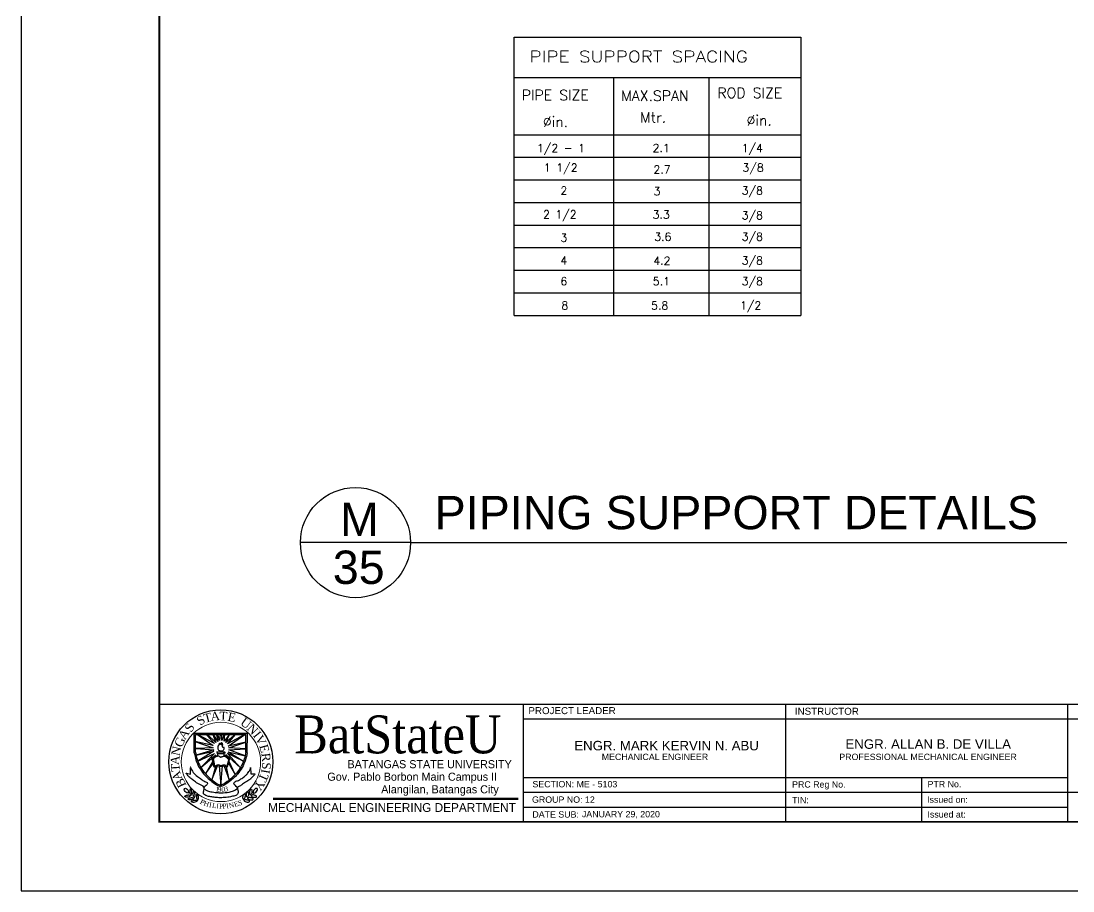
# Model space of a CAD drawing. Header units: millimetres. Extents: x 0 to 529, y -2 to 262.
# Drawn here: x 326.95 to 372.74, y -1.95 to 35.92 of the extents above; entities that cross this region are included whole.
import ezdxf
from ezdxf.enums import TextEntityAlignment as Align

# ---------------------------------------------------------------- set-up
doc = ezdxf.new("R2010")
doc.units = ezdxf.units.MM
for name, color, linetype in [('1', 7, 'Continuous'), ('template', 7, 'Continuous'), ('text', 7, 'Continuous')]:
    doc.layers.add(name, color=color, linetype=linetype)
doc.styles.add('arial', font='arial.ttf')
doc.styles.add('CGOTHIC', font='GOTHIC.TTF')
doc.styles.add('GARAMOND', font='GARA.TTF')
doc.styles.add('ROMANC', font='romans.shx', dxfattribs={"width": 0.65, "height": 200})
doc.styles.get("Standard").update_dxf_attribs({"font": 'arial.ttf'})

msp = doc.modelspace()

# ---------------------------------------------------------------- linework, layer by layer
for q in [(339.114, 13.216), (372.471, 13.216)]:
    msp.add_line((343.91, 13.216), q)
msp.add_circle((341.512, 13.216), 2.398)
at = {"layer": '1'}
for p, q in [((348.416, 23.109), (348.416, 35.215)), ((348.416, 35.215), (360.901, 35.215)), ((360.901, 35.215), (360.901, 23.109)), ((348.416, 33.459), (360.901, 33.459)), ((352.748, 33.459), (352.748, 23.109)), ((356.897, 33.459), (356.897, 23.109)), ((348.416, 30.971), (360.901, 30.971))]:
    msp.add_line(p, q, dxfattribs=at)
at = {"layer": 'template'}
for p, q in [((326.954, 68.45), (326.954, -1.946)), ((332.971, 6.183), (423.222, 6.183)), ((348.817, 6.184), (348.817, 1.063)), ((348.817, 6.183), (348.817, 1.063)), ((360.227, 6.184), (360.227, 1.063)), ((360.227, 6.183), (360.227, 1.063)), ((372.517, 1.063), (372.517, 6.183)), ((348.817, 5.543), (405.388, 5.543)), ((334.497, 4.927), (336.809, 4.923)), ((334.497, 4.06), (334.497, 4.927)), ((334.546, 4.864), (336.744, 4.864)), ((334.546, 4.095), (334.546, 4.864)), ((335.376, 4.467), (334.638, 4.864)), ((334.638, 4.864), (335.322, 4.391)), ((335.078, 4.864), (335.045, 4.83)), ((335.045, 4.83), (335.376, 4.467)), ((335.436, 4.521), (335.078, 4.864)), ((335.328, 4.864), (335.3, 4.864)), ((335.3, 4.864), (335.436, 4.521)), ((335.518, 4.559), (335.328, 4.864)), ((335.518, 4.864), (335.46, 4.846)), ((335.46, 4.846), (335.518, 4.559)), ((335.599, 4.603), (335.518, 4.864)), ((335.621, 4.864), (335.599, 4.603)), ((335.697, 4.864), (335.621, 4.864)), ((335.794, 4.864), (335.697, 4.608)), ((335.697, 4.608), (335.697, 4.864)), ((336.033, 4.864), (335.794, 4.57)), ((335.794, 4.57), (335.832, 4.864)), ((335.832, 4.864), (335.794, 4.864)), ((336.283, 4.864), (335.876, 4.516)), ((335.876, 4.516), (336.033, 4.864)), ((336.695, 4.864), (335.935, 4.462)), ((335.935, 4.462), (336.283, 4.864)), ((335.973, 4.359), (336.695, 4.864)), ((336.744, 4.088), (336.744, 4.864)), ((336.793, 4.06), (336.809, 4.923)), ((335.322, 4.391), (334.524, 4.565)), ((334.524, 4.565), (335.322, 4.288)), ((335.322, 4.288), (334.573, 4.256)), ((334.573, 4.256), (335.344, 4.201)), ((335.344, 4.201), (334.573, 3.967)), ((334.573, 3.967), (335.349, 4.136)), ((335.349, 4.136), (334.647, 3.705)), ((336.744, 4.527), (335.973, 4.359)), ((335.995, 4.277), (336.744, 4.527)), ((336.744, 4.245), (335.995, 4.277)), ((336.006, 4.201), (336.744, 4.245)), ((336.711, 3.935), (336.006, 4.201)), ((334.647, 3.705), (335.376, 4.039)), ((335.376, 4.039), (334.78, 3.429)), ((334.78, 3.429), (335.431, 3.974)), ((335.295, 3.67), (334.983, 3.154)), ((335.261, 3.832), (335.338, 3.476)), ((335.321, 3.824), (335.379, 3.494)), ((335.507, 4.046), (335.507, 3.945)), ((335.786, 4.034), (335.786, 3.933)), ((336.503, 3.417), (335.87, 3.99)), ((335.997, 3.795), (335.915, 3.488)), ((336.641, 3.699), (335.935, 4.039)), ((335.935, 4.039), (336.503, 3.417)), ((335.947, 3.47), (336.042, 3.834)), ((335.973, 4.104), (336.641, 3.699)), ((335.973, 4.104), (336.711, 3.935)), ((336.282, 3.127), (336.011, 3.692)), ((334.334, 3.144), (334.324, 3.419)), ((334.983, 3.154), (335.306, 3.588)), ((335.265, 2.891), (335.512, 3.507)), ((335.42, 3.453), (335.265, 2.891)), ((335.577, 3.491), (335.645, 2.653)), ((335.645, 2.653), (335.729, 3.496)), ((335.8, 3.491), (336.018, 2.885)), ((336.018, 2.885), (335.897, 3.458)), ((335.979, 3.621), (336.282, 3.127)), ((336.942, 3.422), (336.953, 3.151)), ((334.15, 3.182), (334.334, 3.144)), ((336.953, 3.151), (337.134, 3.157)), ((348.817, 2.993), (372.517, 2.993)), ((366.151, 2.993), (366.151, 1.063)), ((348.817, 2.35), (384.294, 2.35)), ((348.817, 1.706), (359.151, 1.706)), ((348.817, 1.706), (372.517, 1.706)), ((360.227, 1.706), (370.561, 1.706)), ((326.954, -1.946), (426.23, -1.946))]:
    msp.add_line(p, q, dxfattribs=at)
at = {"layer": 'template', "linetype": 'Continuous', "ltscale": 0.5}
msp.add_line((360.227, 6.183), (360.227, 1.063), dxfattribs=at)
at = {"layer": 'template', "linetype": 'Continuous', "lineweight": 50}
msp.add_line((337.935, 2.071), (348.596, 2.071), dxfattribs=at)
at = {"layer": 'template', "linetype": 'Continuous', "const_width": 0.0853}
msp.add_lwpolyline([(332.971, 1.063), (423.222, 1.063), (423.222, 65.442), (332.971, 65.442)], close=True, dxfattribs=at)
at = {"layer": 'template'}
msp.add_circle((335.649, 3.677), 2.263, dxfattribs=at)
at = {"layer": 'template', "lineweight": 20}
for centre, radius in [((335.649, 3.677), 2.263), ((335.657, 3.671), 1.728)]:
    msp.add_circle(centre, radius, dxfattribs=at)
at = {"layer": 'template'}
for points, end_tangent in [([(335.493, 4.116), (335.581, 4.111), (335.672, 4.107), (335.734, 4.109), (335.788, 4.115), (335.818, 4.112), (335.819, 4.083), (335.819, 4.059), (335.808, 4.038), (335.783, 4.034), (335.732, 4.029), (335.645, 4.029), (335.54, 4.027), (335.514, 4.043), (335.484, 4.062), (335.492, 4.117), (335.492, 4.123)], (-1, 0)), ([(335.321, 3.824), (335.396, 3.865), (335.449, 3.911), (335.501, 3.925), (335.553, 3.931), (335.605, 3.911), (335.625, 3.885), (335.646, 3.87), (335.675, 3.896), (335.741, 3.911), (335.805, 3.923), (335.875, 3.891), (335.921, 3.844), (335.979, 3.824), (335.997, 3.833), (335.997, 3.795)], (0, -1))]:
    msp.add_spline(points, degree=3, dxfattribs=dict(at, end_tangent=end_tangent))
at = {"layer": 'template', "start_tangent": (-1, 0)}
msp.add_spline([(335.639, 4.136), (335.57, 4.173), (335.534, 4.229), (335.534, 4.292), (335.534, 4.34), (335.548, 4.365), (335.563, 4.413), (335.584, 4.408), (335.592, 4.456), (335.606, 4.492), (335.625, 4.466), (335.663, 4.432), (335.691, 4.432), (335.689, 4.471), (335.676, 4.505), (335.678, 4.517), (335.713, 4.487), (335.713, 4.46), (335.719, 4.433), (335.719, 4.405), (335.708, 4.36), (335.735, 4.319), (335.767, 4.321), (335.788, 4.268), (335.782, 4.224), (335.75, 4.166), (335.72, 4.14), (335.683, 4.133), (335.637, 4.133), (335.64, 4.133)], degree=3, dxfattribs=at)
at = {"layer": 'template'}
for points in [[(334.497, 4.06), (334.568, 3.76), (334.714, 3.424), (334.915, 3.142), (335.317, 2.778), (335.588, 2.621), (335.642, 2.605)], [(334.546, 4.095), (334.617, 3.795), (334.763, 3.458), (334.964, 3.176), (335.366, 2.813), (335.637, 2.656), (335.691, 2.64)], [(335.261, 3.832), (335.26, 3.87), (335.317, 3.878), (335.379, 3.902), (335.454, 3.94), (335.507, 3.945), (335.507, 3.969)], [(336.744, 4.095), (336.674, 3.795), (336.527, 3.458), (336.326, 3.176), (335.925, 2.813), (335.654, 2.656), (335.599, 2.64)], [(336.793, 4.06), (336.723, 3.76), (336.576, 3.424), (336.375, 3.142), (335.974, 2.778), (335.703, 2.621), (335.648, 2.605)], [(336.041, 3.83), (336.029, 3.873), (335.968, 3.859), (335.933, 3.876), (335.907, 3.908), (335.869, 3.931), (335.837, 3.954), (335.786, 3.954)], [(335.338, 3.476), (335.388, 3.441), (335.44, 3.453), (335.475, 3.49), (335.512, 3.507), (335.565, 3.507), (335.605, 3.499), (335.646, 3.478), (335.712, 3.493), (335.753, 3.504), (335.8, 3.491), (335.897, 3.458), (335.947, 3.47)], [(335.379, 3.494), (335.434, 3.494), (335.443, 3.517), (335.48, 3.537), (335.544, 3.552), (335.605, 3.523), (335.643, 3.517), (335.692, 3.52), (335.73, 3.537), (335.785, 3.543), (335.82, 3.54), (335.852, 3.517), (335.869, 3.502), (335.915, 3.488)], [(334.232, 2.313), (334.123, 2.352), (334.073, 2.43), (334.066, 2.506), (334.076, 2.519), (334.143, 2.513), (334.209, 2.453), (334.235, 2.394), (334.243, 2.339), (334.243, 2.311), (334.237, 2.311), (334.222, 2.326), (334.221, 2.326)], [(334.365, 2.238), (334.392, 2.31), (334.386, 2.4), (334.368, 2.452), (334.33, 2.486), (334.313, 2.482), (334.3, 2.434), (334.296, 2.39), (334.303, 2.338), (334.303, 2.317), (334.324, 2.283), (334.365, 2.242), (334.372, 2.242)], [(334.503, 2.12), (334.531, 2.192), (334.524, 2.281), (334.507, 2.333), (334.469, 2.367), (334.451, 2.364), (334.438, 2.316), (334.434, 2.271), (334.441, 2.219), (334.441, 2.199), (334.462, 2.164), (334.503, 2.123), (334.51, 2.123)], [(336.788, 2.13), (336.763, 2.203), (336.774, 2.292), (336.793, 2.343), (336.832, 2.376), (336.85, 2.372), (336.861, 2.323), (336.863, 2.278), (336.854, 2.227), (336.853, 2.206), (336.831, 2.173), (336.788, 2.133), (336.781, 2.133)], [(336.931, 2.242), (336.906, 2.316), (336.917, 2.405), (336.936, 2.456), (336.975, 2.489), (336.993, 2.484), (337.004, 2.436), (337.006, 2.391), (336.997, 2.34), (336.996, 2.319), (336.974, 2.285), (336.931, 2.246), (336.924, 2.246)], [(337.067, 2.312), (337.177, 2.346), (337.231, 2.422), (337.241, 2.498), (337.231, 2.511), (337.164, 2.508), (337.095, 2.45), (337.067, 2.393), (337.056, 2.338), (337.055, 2.31), (337.062, 2.31), (337.077, 2.324), (337.079, 2.324)], [(334.338, 2.202), (334.276, 2.155), (334.188, 2.137), (334.134, 2.139), (334.09, 2.165), (334.089, 2.183), (334.131, 2.21), (334.173, 2.225), (334.224, 2.233), (334.244, 2.239), (334.283, 2.229), (334.334, 2.201), (334.336, 2.194)], [(334.476, 2.083), (334.414, 2.036), (334.326, 2.018), (334.272, 2.02), (334.228, 2.047), (334.227, 2.064), (334.269, 2.091), (334.311, 2.107), (334.363, 2.115), (334.383, 2.12), (334.421, 2.11), (334.473, 2.082), (334.475, 2.076)], [(334.627, 1.976), (334.565, 1.929), (334.478, 1.911), (334.423, 1.913), (334.38, 1.939), (334.378, 1.957), (334.42, 1.984), (334.462, 2), (334.514, 2.007), (334.534, 2.013), (334.573, 2.003), (334.624, 1.975), (334.626, 1.968)], [(334.654, 2.012), (334.682, 2.085), (334.675, 2.174), (334.658, 2.226), (334.62, 2.26), (334.603, 2.257), (334.589, 2.208), (334.585, 2.164), (334.592, 2.112), (334.592, 2.091), (334.613, 2.057), (334.654, 2.016), (334.661, 2.016)], [(336.632, 2.029), (336.608, 2.102), (336.618, 2.191), (336.638, 2.242), (336.677, 2.275), (336.694, 2.271), (336.706, 2.222), (336.707, 2.177), (336.698, 2.126), (336.697, 2.105), (336.675, 2.072), (336.632, 2.032), (336.625, 2.033)], [(336.658, 1.991), (336.717, 1.942), (336.804, 1.92), (336.859, 1.92), (336.904, 1.945), (336.906, 1.962), (336.865, 1.991), (336.823, 2.008), (336.772, 2.018), (336.753, 2.025), (336.713, 2.016), (336.661, 1.99), (336.659, 1.984)], [(336.813, 2.092), (336.873, 2.043), (336.96, 2.021), (337.014, 2.021), (337.059, 2.045), (337.061, 2.063), (337.02, 2.091), (336.979, 2.109), (336.928, 2.119), (336.908, 2.126), (336.869, 2.117), (336.817, 2.091), (336.814, 2.085)], [(336.956, 2.205), (337.016, 2.156), (337.103, 2.134), (337.157, 2.133), (337.202, 2.158), (337.204, 2.176), (337.163, 2.204), (337.122, 2.222), (337.071, 2.232), (337.051, 2.238), (337.012, 2.23), (336.96, 2.204), (336.957, 2.197)]]:
    msp.add_spline(points, degree=3, dxfattribs=at)
for points, knots in [([(334.34, 3.448), (334.289, 3.448), (334.412, 3.285), (334.47, 3.172), (334.626, 3.033), (334.801, 2.931), (334.914, 2.816), (335.098, 2.786), (335.054, 2.694), (335.007, 2.644), (334.943, 2.605), (334.894, 2.507), (335.049, 2.419), (335.225, 2.369), (335.444, 2.331), (335.623, 2.333), (335.834, 2.329), (336.069, 2.358), (336.263, 2.437), (336.37, 2.5), (336.37, 2.568), (336.313, 2.61), (336.276, 2.661), (336.21, 2.695), (336.23, 2.763), (336.291, 2.836), (336.429, 2.858), (336.572, 2.96), (336.708, 3.053), (336.811, 3.157), (336.874, 3.25), (336.929, 3.32), (336.942, 3.41), (336.942, 3.422)], [0, 0, 0, 0, 0.050157, 0.09733, 0.169415, 0.238469, 0.297382, 0.34519, 0.361609, 0.384753, 0.415402, 0.43521, 0.480082, 0.549086, 0.637593, 0.692397, 0.728181, 0.847546, 0.920378, 0.94488, 0.959291, 0.979722, 1.010309, 1.023969, 1.046254, 1.066064, 1.119081, 1.173808, 1.241086, 1.282544, 1.318293, 1.350594, 1.379885, 1.379885, 1.379885, 1.379885]), ([(334.324, 3.442), (334.328, 3.447), (334.337, 3.451), (334.349, 3.451), (334.351, 3.451)], [3.04846765, 3.04846765, 3.04846765, 3.04846765, 3.05886904, 3.06079098, 3.06079098, 3.06079098, 3.06079098]), ([(337.134, 3.157), (337.138, 3.157), (337.162, 3.153), (337.025, 3.023), (336.94, 2.913), (336.768, 2.817), (336.609, 2.71), (336.493, 2.616), (336.367, 2.575), (336.393, 2.445), (336.424, 2.341), (336.35, 2.214), (336.199, 2.185), (336.001, 2.134), (335.758, 2.115), (335.52, 2.109), (335.309, 2.142), (335.123, 2.162), (334.988, 2.21), (334.915, 2.265), (334.889, 2.314), (334.911, 2.403), (334.929, 2.49), (334.899, 2.642), (334.684, 2.686), (334.52, 2.825), (334.367, 2.943), (334.237, 3.032), (334.192, 3.12), (334.121, 3.187), (334.149, 3.184), (334.178, 3.176)], [1.525096, 1.525096, 1.525096, 1.525096, 1.532073, 1.584612, 1.633558, 1.698069, 1.768711, 1.823631, 1.856154, 1.874433, 1.942755, 1.959564, 2.013837, 2.081716, 2.168665, 2.253261, 2.318126, 2.380396, 2.439479, 2.4572, 2.470092, 2.492272, 2.543518, 2.560297, 2.639259, 2.721631, 2.780104, 2.832648, 2.871086, 2.885372, 2.911145, 2.911145, 2.911145, 2.911145]), ([(335.618, 2.985), (335.63, 2.983), (335.651, 2.98), (335.667, 2.982), (335.678, 2.985)], [0, 0, 0, 0, 0.01145534, 0.02007474, 0.02007474, 0.02007474, 0.02007474]), ([(335.618, 2.965), (335.63, 2.963), (335.651, 2.959), (335.667, 2.961), (335.678, 2.964)], [0, 0, 0, 0, 0.01145534, 0.02007474, 0.02007474, 0.02007474, 0.02007474]), ([(335.624, 2.916), (335.634, 2.918), (335.651, 2.92), (335.664, 2.919), (335.672, 2.917)], [0.00178548, 0.00178548, 0.00178548, 0.00178548, 0.01145534, 0.01823656, 0.01823656, 0.01823656, 0.01823656]), ([(335.626, 2.896), (335.635, 2.897), (335.651, 2.899), (335.663, 2.899), (335.67, 2.897)], [0.00231179, 0.00231179, 0.00231179, 0.00231179, 0.01145534, 0.0176246, 0.0176246, 0.0176246, 0.0176246])]:
    msp.add_open_spline(points, degree=3, knots=knots, dxfattribs=at)
at = {"layer": 'text'}
for p, q in [((348.416, 29.989), (360.901, 29.989)), ((348.416, 29.006), (360.901, 29.006)), ((348.416, 28.023), (360.901, 28.023)), ((348.416, 27.04), (360.901, 27.04)), ((348.416, 26.057), (360.901, 26.057)), ((348.416, 25.075), (360.901, 25.075)), ((348.416, 24.092), (360.901, 24.092)), ((348.416, 23.109), (360.901, 23.109))]:
    msp.add_line(p, q, dxfattribs=at)

# ---------------------------------------------------------------- texts
at = {"attachment_point": 1, "style": 'arial'}
for s, insert, char_height in [('PIPING SUPPORT DETAILS', (344.959, 15.25), 1.45195), ('M', (340.839, 14.955), 1.452), ('35', (340.525, 12.869), 1.4519)]:
    msp.add_mtext_dynamic_manual_height_columns(s, width=43.36072, gutter_width=1, heights=[0], dxfattribs=dict(at, insert=insert, char_height=char_height))
at = {"layer": 'template', "style": 'arial'}
for s, height, p in [('PROJECT LEADER', 0.30409, (349.041, 5.751)), ('INSTRUCTOR', 0.304, (360.64, 5.724)), ('ENGR. MARK KERVIN N. ABU', 0.41257, (351.035, 4.174)), ('ENGR. ALLAN B. DE VILLA', 0.41257, (362.839, 4.242)), ('MECHANICAL ENGINEER', 0.27505, (352.232, 3.753)), ('PROFESSIONAL MECHANICAL ENGINEER', 0.27505, (362.573, 3.753)), ('SECTION: ME - 5103', 0.27505, (349.215, 2.566)), ('PRC Reg No.', 0.27505, (360.518, 2.553)), ('PTR No.', 0.275, (366.413, 2.566)), ('GROUP NO: 12', 0.27505, (349.197, 1.893)), ('TIN:', 0.275, (360.518, 1.87)), ('Issued on:', 0.275, (366.394, 1.893)), ('DATE SUB:', 0.275, (349.212, 1.249)), ('JANUARY 29, 2020', 0.27505, (351.368, 1.261)), ('Issued at:', 0.275, (366.41, 1.249))]:
    msp.add_text(s, height=height, dxfattribs=at).set_placement(p)
at = {"layer": 'template', "width": 1}
for s, height, style, p in [('BatStateU', 1.6503, 'GARAMOND', (343.355, 4.044)), ('BATANGAS STATE UNIVERSITY', 0.35128, 'CGOTHIC', (344.741, 3.397)), ('Gov. Pablo Borbon Main Campus II', 0.35128, 'CGOTHIC', (343.982, 2.852)), ('Alangilan, Batangas City', 0.35128, 'CGOTHIC', (345.19, 2.303))]:
    msp.add_text(s, height=height, dxfattribs=dict(at, style=style)).set_placement(p, align=Align.CENTER)
at = {"layer": 'template', "attachment_point": 1}
for s, insert, char_height, width, rotation in [('{\\fTimes New Roman|b0|i0|c0|p18;S}', (334.544, 5.557), 0.37713, 29.67394, 33.2318), ('{\\fTimes New Roman|b0|i0|c0|p18;T}', (334.86, 5.734), 0.37713, 29.67394, 14.448), ('{\\fTimes New Roman|b0|i0|c0|p18;A}', (335.183, 5.831), 0.37713, 29.67394, 5.7185), ('{\\fTimes New Roman|b0|i0|c0|p18;T}', (335.599, 5.865), 0.37713, 0.3193, 356.815), ('{\\fTimes New Roman|b0|i0|c0|p18;E}', (335.996, 5.837), 0.37713, 29.67394, 348.6904), ('{\\fTimes New Roman|b0|i0|c0|p18;U}', (336.688, 5.628), 0.37713, 29.67394, 323.5013), ('{\\fTimes New Roman|b0|i0|c0|p18;S}', (334.045, 5.142), 0.37713, 29.67394, 56.1104), ('{\\fTimes New Roman|b0|i0|c0|p18;N}', (337.024, 5.371), 0.37713, 29.67394, 314.1356), ('{\\fTimes New Roman|b0|i0|c0|p18;I}', (337.325, 5.057), 0.37713, 29.67394, 308.6454), ('{\\fTimes New Roman|b0|i0|c0|p18;G}', (333.606, 4.428), 0.37713, 29.67394, 65.9347), ('{\\fTimes New Roman|b0|i0|c0|p18;A}', (333.77, 4.815), 0.37713, 29.67394, 56.1104), ('{\\fTimes New Roman|b0|i0|c0|p18;V}', (337.456, 4.888), 0.37713, 29.67394, 298.2002), ('{\\fTimes New Roman|b0|i0|c0|p18;N}', (333.482, 3.99), 0.37713, 29.67394, 77.5616), ('{\\fTimes New Roman|b0|i0|c0|p18;E}', (337.681, 4.476), 0.37713, 29.67394, 285.4787), ('{\\fTimes New Roman|b0|i0|c0|p18;A}', (333.451, 3.556), 0.37713, 29.67394, 85.537), ('{\\fTimes New Roman|b0|i0|c0|p18;R}', (337.789, 4.084), 0.37713, 29.67394, 276.1995), ('{\\fTimes New Roman|b0|i0|c0|p18;T}', (333.502, 3.235), 0.37713, 29.67394, 94.2665), ('{\\fTimes New Roman|b0|i0|c0|p18;A}', (333.636, 2.802), 0.37713, 29.67394, 110.3667), ('{\\fTimes New Roman|b0|i0|c0|p18;I}', (337.794, 3.317), 0.37713, 29.67394, 259.8108), ('{\\fTimes New Roman|b0|i0|c0|p18;S}', (337.836, 3.642), 0.37713, 29.67394, 266.0586), ('{\\fTimes New Roman|b0|i0|c0|p18;B}', (333.818, 2.496), 0.37713, 29.67394, 115.1841), ('{\\fTimes New Roman|b0|i0|c0|p18;Y}', (337.597, 2.721), 0.37713, 29.67394, 237.494), ('{\\fTimes New Roman|b0|i0|c0|p18;T}', (337.747, 3.072), 0.37713, 29.67394, 245.978), ('{\\fTimes New Roman|b0|i0|c0|p18;1}', (335.435, 2.601), 0.21119, 29.67394, 350.6967), ('{\\fTimes New Roman|b0|i0|c0|p18;9}', (335.516, 2.579), 0.21119, 29.67394, 359.8965), ('{\\fTimes New Roman|b0|i0|c0|p18;0}', (335.673, 2.575), 0.21119, 29.67394, 359.8965), ('{\\fTimes New Roman|b0|i0|c0|p18;3}', (335.787, 2.577), 0.21119, 29.67394, 14.5727), ('{\\fTimes New Roman|b0|i0|c0|p18;P}', (334.813, 2.057), 0.21119, 29.67394, 333.245), ('{\\fTimes New Roman|b0|i0|c0|p18;P}', (334.819, 2.057), 0.21119, 29.67394, 333.245), ('{\\fTimes New Roman|b0|i0|c0|p18;H}', (334.945, 1.983), 0.21119, 29.67394, 342.3689), ('{\\fTimes New Roman|b0|i0|c0|p18;I}', (335.16, 1.913), 0.21119, 29.67394, 350.7446), ('{\\fTimes New Roman|b0|i0|c0|p18;L}', (335.291, 1.893), 0.21119, 29.67394, 350.6967), ('{\\fTimes New Roman|b0|i0|c0|p18;I}', (335.467, 1.86), 0.21119, 29.67394, 357.8325), ('{\\fTimes New Roman|b0|i0|c0|p18;P}', (335.573, 1.851), 0.21119, 29.67394, 359.8965), ('{\\fTimes New Roman|b0|i0|c0|p18;P}', (335.706, 1.844), 0.21119, 29.67394, 7.5162), ('{\\fTimes New Roman|b0|i0|c0|p18;I}', (335.867, 1.851), 0.21119, 29.67394, 9.0391), ('{\\fTimes New Roman|b0|i0|c0|p18;N}', (335.976, 1.861), 0.21119, 29.67394, 12.9245), ('{\\fTimes New Roman|b0|i0|c0|p18;E}', (336.199, 1.917), 0.21119, 29.67394, 14.5727), ('{\\fTimes New Roman|b0|i0|c0|p18;S}', (336.378, 1.969), 0.21119, 29.67394, 14.5727)]:
    msp.add_mtext(s, dxfattribs=dict(at, insert=insert, char_height=char_height, width=width, rotation=rotation))
at = {"layer": 'template', "linetype": 'Continuous', "lineweight": 0, "insert": (337.71, 1.878), "char_height": 0.38403, "width": 12.18966, "attachment_point": 1}
msp.add_mtext('{\\fCentury Gothic|b0|i0|c0|p34;\\C7;MECHANICAL ENGINEERING DEPARTMENT}', dxfattribs=at)
at = {"layer": 'text', "style": 'ROMANC', "width": 1.2}
msp.add_text('PIPE SUPPORT SPACING', height=0.49309, dxfattribs=at).set_placement((349.086, 34.125))
at = {"layer": 'text', "style": 'ROMANC'}
for s, height, p in [('ROD SIZE', 0.4483, (357.266, 32.566)), ('PIPE SIZE', 0.4483, (348.749, 32.469)), ('MAX.SPAN', 0.4483, (353.079, 32.443)), ('%%Cin.', 0.4483, (349.672, 31.311)), ('Mtr.', 0.4483, (353.904, 31.5)), ('%%Cin.', 0.4483, (358.54, 31.371)), ('1/2 - 1', 0.3485, (349.411, 30.217)), ('2.1', 0.3485, (354.446, 30.217)), ('1/4', 0.3485, (358.321, 30.217)), ('1 1/2', 0.3485, (349.713, 29.363)), ('3/8', 0.3485, (358.357, 29.363)), ('2.7', 0.3485, (354.483, 29.28)), ('2', 0.349, (350.431, 28.363)), ('3', 0.349, (354.487, 28.337)), ('3/8', 0.3485, (358.321, 28.363)), ('2 1/2', 0.3485, (349.676, 27.331)), ('3.3', 0.3485, (354.446, 27.317)), ('3/8', 0.3485, (358.321, 27.286)), ('3', 0.349, (350.431, 26.312)), ('3.6', 0.3485, (354.519, 26.357)), ('3/8', 0.3485, (358.321, 26.358)), ('4', 0.349, (350.431, 25.318)), ('4.2', 0.3485, (354.477, 25.314)), ('3/8', 0.3485, (358.321, 25.318)), ('6', 0.349, (350.431, 24.42)), ('5.1', 0.3485, (354.455, 24.416)), ('3/8', 0.3485, (358.321, 24.42)), ('8', 0.349, (350.474, 23.365)), ('5.8', 0.3485, (354.381, 23.361)), ('1/2', 0.3485, (358.248, 23.365))]:
    msp.add_text(s, height=height, dxfattribs=at).set_placement(p)

doc.saveas('drawing.dxf')
